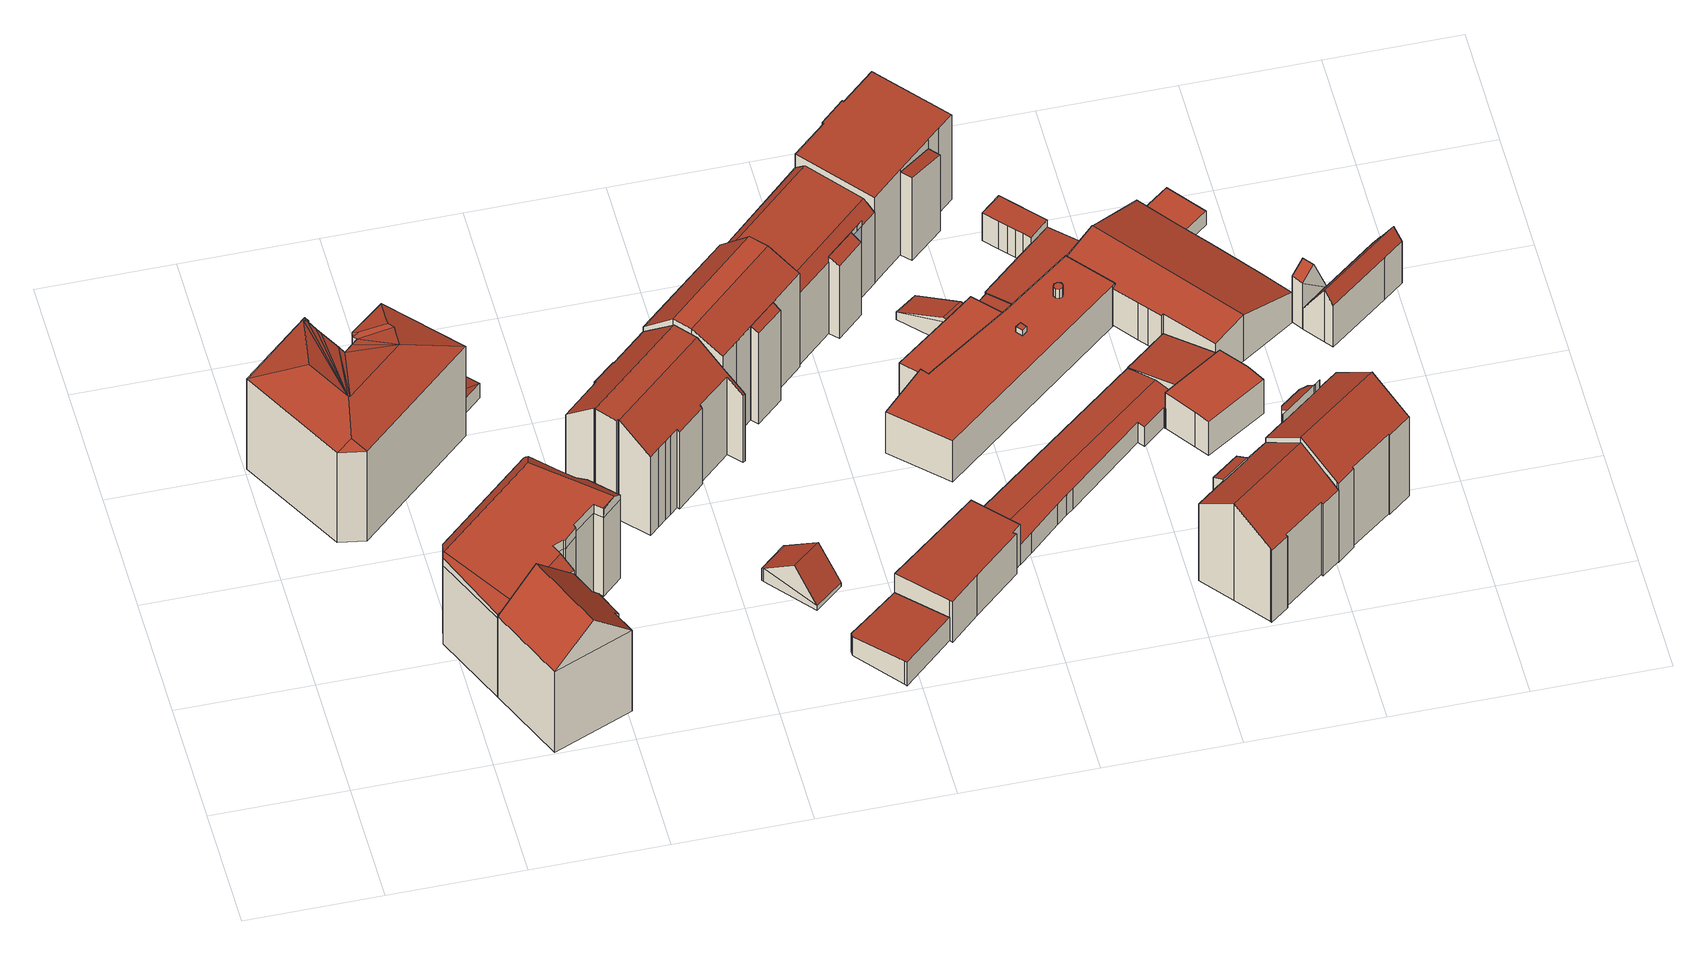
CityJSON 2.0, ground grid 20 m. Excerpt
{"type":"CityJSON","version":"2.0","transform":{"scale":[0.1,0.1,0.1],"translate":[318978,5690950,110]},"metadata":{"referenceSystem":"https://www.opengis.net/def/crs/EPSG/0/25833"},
"CityObjects":{
"building1":{"type":"Building","attributes":{"Dachtyp_tdc":"tdcFreeFormRoof","Gemeindeschluessel":14713000,"Dachneigung":18.75,"QualitaetDacherkennung":13,"Geometrietyp2DReferenz":"3000","function":"31001_9998","roofType":"5000","measuredHeight":20.31},"geometry":[{"type":"MultiSurface","lod":"2","boundaries":[[[0,1,2,3]],[[1,4,5,2]],[[4,6,7,5]],[[6,8,9,7]],[[8,10,11,9]],[[10,12,13,11]],[[12,14,15,13]],[[14,16,17,15]],[[16,18,19,17]],[[18,20,21,19]],[[20,22,23,21]],[[22,24,25,23]],[[24,26,27,25]],[[26,28,29,27]],[[28,30,31,29]],[[30,0,3,31]],[[32,33,34,30,28]],[[35,36,32,28,26]],[[35,26,24]],[[37,38,36,35,24,22]],[[39,40,37,22,20]],[[41,39,20,18]],[[41,18,16]],[[40,39,41,16,14]],[[14,37,40]],[[12,37,14]],[[10,37,12]],[[37,10,38]],[[8,38,10]],[[8,36,38]],[[6,36,8]],[[4,36,6]],[[1,36,4]],[[33,36,1]],[[36,33,32]],[[34,33,1,0]],[[34,0,30]],[[3,2,5,7,9,11,13,15,17,19,21,23,25,27,29,31]]],"semantics":{"surfaces":[{"type":"WallSurface"},{"type":"RoofSurface"},{"type":"GroundSurface"}],"values":[0,0,0,0,0,0,0,0,0,0,0,0,0,0,0,0,1,1,1,1,1,1,1,1,1,1,1,1,1,1,1,1,1,1,1,1,1,2]}}]},
"building2":{"type":"Building","attributes":{"Dachtyp_tdc":"tdcFreeFormRoof","Gemeindeschluessel":14713000,"Dachneigung":44.17,"QualitaetDacherkennung":65,"Geometrietyp2DReferenz":"3000","function":"31001_9998","roofType":"5000","measuredHeight":22.39},"geometry":[{"type":"MultiSurface","lod":"2","boundaries":[[[42,43,44,45]],[[43,46,47,44]],[[46,48,49,47]],[[48,50,51,49]],[[50,52,53,51]],[[52,54,55,53]],[[54,56,57,55]],[[56,42,45,57]],[[43,42,56,54,52,58,59,46]],[[48,59,58,50]],[[48,46,59]],[[52,50,58]],[[45,44,47,49,51,53,55,57]]],"semantics":{"surfaces":[{"type":"WallSurface"},{"type":"RoofSurface"},{"type":"GroundSurface"}],"values":[0,0,0,0,0,0,0,0,1,1,0,0,2]}}]},
"building3":{"type":"Building","attributes":{"Dachtyp_tdc":"tdcFreeFormRoof","Gemeindeschluessel":14713000,"Dachneigung":0.321,"QualitaetDacherkennung":69,"Geometrietyp2DReferenz":"3000","function":"31001_9998","roofType":"5000","measuredHeight":17.56},"geometry":[{"type":"MultiSurface","lod":"2","boundaries":[[[60,61,62,63]],[[61,64,65,62]],[[64,66,67,65]],[[66,68,69,67]],[[68,70,71,69]],[[70,72,73,71]],[[72,74,75,73]],[[74,76,77,75]],[[76,78,79,77]],[[78,80,81,79]],[[80,82,83,81]],[[82,84,85,83]],[[84,86,87,85]],[[86,88,89,87]],[[88,90,91,89]],[[90,92,53,91]],[[92,93,94,53]],[[93,95,96,94]],[[95,97,51,96]],[[97,98,99,51]],[[98,100,101,99]],[[100,60,63,101]],[[102,103,60,100,104,105,106]],[[107,108,109,110,102,106,111]],[[112,111,113]],[[114,115,116]],[[104,117,118,119,105]],[[120,121,122,123,124,125,113,111,106,105,119,116,115,126]],[[88,126,115,90]],[[86,120,126,88]],[[76,125,124,78]],[[74,113,125,76]],[[78,124,123,80]],[[80,123,122,82]],[[82,122,121,84]],[[84,121,120,86]],[[95,119,118,97]],[[93,116,119,95]],[[97,118,117,98]],[[98,117,104,100]],[[92,114,116,93]],[[90,115,114,92]],[[72,112,113,74]],[[70,107,111,112,72]],[[68,108,107,70]],[[66,109,108,68]],[[60,103,61]],[[61,103,102,110,64]],[[64,110,109,66]],[[63,62,65,67,69,71,73,75,77,79,81,83,85,87,89,91,53,94,96,51,99,101]]],"semantics":{"surfaces":[{"type":"WallSurface"},{"type":"RoofSurface"},{"type":"GroundSurface"}],"values":[0,0,0,0,0,0,0,0,0,0,0,0,0,0,0,0,0,0,0,0,0,0,1,1,1,1,1,1,0,0,0,0,0,0,0,0,0,0,0,0,0,0,0,0,0,0,0,0,0,2]}}]},
"building4":{"type":"Building","attributes":{"Dachtyp_tdc":"tdcHipRoof","Gemeindeschluessel":14713000,"Dachneigung":15.45,"QualitaetDacherkennung":74,"Geometrietyp2DReferenz":"3000","function":"31001_9998","roofType":"3200","measuredHeight":3.75},"geometry":[{"type":"MultiSurface","lod":"2","boundaries":[[[127,128,129,130]],[[128,131,132,129]],[[131,133,134,132]],[[133,127,130,134]],[[131,128,135]],[[127,133,136]],[[128,127,136,135]],[[133,131,135,136]],[[130,129,132,134]]],"semantics":{"surfaces":[{"type":"WallSurface"},{"type":"RoofSurface"},{"type":"GroundSurface"}],"values":[0,0,0,0,1,1,1,1,2]}}]},
"building5":{"type":"Building","attributes":{"Dachtyp_tdc":"tdcCutGableRoof","Gemeindeschluessel":14713000,"Dachneigung":39.99,"QualitaetDacherkennung":53,"Geometrietyp2DReferenz":"3000","function":"31001_9998","roofType":"9999","measuredHeight":20.23},"geometry":[{"type":"MultiSurface","lod":"2","boundaries":[[[137,138,139,140]],[[138,141,142,139]],[[141,143,144,142]],[[143,145,146,144]],[[145,147,148,146]],[[147,149,150,148]],[[149,151,152,150]],[[151,153,154,152]],[[153,155,156,154]],[[155,157,158,156]],[[157,159,160,158]],[[159,161,162,160]],[[161,163,164,162]],[[163,165,166,164]],[[165,167,168,166]],[[167,169,170,168]],[[169,171,172,170]],[[171,173,174,172]],[[173,175,176,174]],[[175,177,178,176]],[[177,179,180,178]],[[179,181,182,180]],[[181,183,184,182]],[[183,185,186,184]],[[185,187,188,186]],[[187,189,190,188]],[[189,137,140,190]],[[185,183,181,179,177,175,173,171,169,167,165,163,161,159]],[[157,155,153,151,149,147,145,143,141,138,137]],[[159,157,137,189,187,185]],[[140,139,142,144,146,148,150,152,154,156,158,160,162,164,166,168,170,172,174,176,178,180,182,184,186,188,190]]],"semantics":{"surfaces":[{"type":"WallSurface"},{"type":"RoofSurface"},{"type":"GroundSurface"}],"values":[0,0,0,0,0,0,0,0,0,0,0,0,0,0,0,0,0,0,0,0,0,0,0,0,0,0,0,1,1,1,2]}}]},
"building6":{"type":"Building","attributes":{"Dachtyp_tdc":"tdcFreeFormRoof","Gemeindeschluessel":14713000,"Dachneigung":56.54,"QualitaetDacherkennung":5,"Geometrietyp2DReferenz":"3000","function":"31001_9998","roofType":"5000","measuredHeight":6.49},"geometry":[{"type":"MultiSurface","lod":"2","boundaries":[[[191,192,193,194]],[[192,195,196,193]],[[195,197,198,196]],[[197,199,200,198]],[[199,191,194,200]],[[201,202,192,191,199]],[[197,195,202,201]],[[195,192,202]],[[199,197,201]],[[194,193,196,198,200]]],"semantics":{"surfaces":[{"type":"WallSurface"},{"type":"RoofSurface"},{"type":"GroundSurface"}],"values":[0,0,0,0,0,1,1,0,0,2]}}]},
"building7":{"type":"Building","attributes":{"Dachtyp_tdc":"tdcPolyFlatRoof","Gemeindeschluessel":14713000,"Dachneigung":5.81,"QualitaetDacherkennung":43,"Geometrietyp2DReferenz":"3000","function":"31001_9998","roofType":"2100","measuredHeight":4.67},"geometry":[{"type":"MultiSurface","lod":"2","boundaries":[[[203,204,205,206]],[[204,207,208,205]],[[207,209,210,208]],[[209,211,212,210]],[[211,213,214,212]],[[213,215,216,214]],[[215,203,206,216]],[[215,213,211,209,207,204,203]],[[206,205,208,210,212,214,216]]],"semantics":{"surfaces":[{"type":"WallSurface"},{"type":"RoofSurface"},{"type":"GroundSurface"}],"values":[0,0,0,0,0,0,0,1,2]}}]},
"building8":{"type":"Building","attributes":{"Gemeindeschluessel":14713000,"Geometrietyp2DReferenz":"3000","function":"31001_9998","roofType":"9999"},"children":["building8-1","building8-2"]},
"building8-1":{"type":"BuildingPart","attributes":{"Dachtyp_tdc":"tdcPolyFlatRoof","Dachneigung":24.55,"QualitaetDacherkennung":32,"Geometrietyp2DReferenz":"3000","roofType":"2100","measuredHeight":18.67},"parents":["building8"],"geometry":[{"type":"MultiSurface","lod":"2","boundaries":[[[217,218,219,220]],[[218,221,222,219]],[[221,223,224,222]],[[223,221,218,217]],[[220,219,222,224]],[[217,220,224,223]]],"semantics":{"surfaces":[{"type":"WallSurface"},{"type":"RoofSurface"},{"type":"GroundSurface"},{"type":"ClosureSurface"}],"values":[0,0,0,1,2,3]}}]},
"building8-2":{"type":"BuildingPart","attributes":{"Dachtyp_tdc":"tdcCutGableRoof","Dachneigung":42.99,"QualitaetDacherkennung":64,"Geometrietyp2DReferenz":"3000","roofType":"9999","measuredHeight":21.04},"parents":["building8"],"geometry":[{"type":"MultiSurface","lod":"2","boundaries":[[[225,226,227,223,217,228,229,230]],[[231,225,230,232]],[[233,234,235,236,237,238,220,224,239,240,241,242]],[[243,244,234,233]],[[244,232,235,234]],[[232,230,236,235]],[[230,229,237,236]],[[229,228,238,237]],[[228,217,220,238]],[[223,227,239,224]],[[227,226,240,239]],[[226,225,241,240]],[[225,231,242,241]],[[231,243,233,242]],[[232,244,243,231]],[[223,224,220,217]]],"semantics":{"surfaces":[{"type":"RoofSurface"},{"type":"GroundSurface"},{"type":"WallSurface"},{"type":"ClosureSurface"}],"values":[0,0,1,2,2,2,2,2,2,2,2,2,2,2,0,3]}}]},
"building9":{"type":"Building","attributes":{"Dachtyp_tdc":"tdcPolyFlatRoof","Gemeindeschluessel":14713000,"Dachneigung":4.23,"QualitaetDacherkennung":75,"Geometrietyp2DReferenz":"3000","function":"31001_9998","roofType":"2100","measuredHeight":8.09},"geometry":[{"type":"MultiSurface","lod":"2","boundaries":[[[245,246,247,248]],[[246,249,250,247]],[[249,251,214,250]],[[251,252,212,214]],[[252,253,254,212]],[[253,255,256,254]],[[255,257,258,256]],[[257,259,260,258]],[[259,245,248,260]],[[259,257,255,253,252,251,249,246,245]],[[248,247,250,214,212,254,256,258,260]]],"semantics":{"surfaces":[{"type":"WallSurface"},{"type":"RoofSurface"},{"type":"GroundSurface"}],"values":[0,0,0,0,0,0,0,0,0,1,2]}}]},
"building10":{"type":"Building","attributes":{"Gemeindeschluessel":14713000,"Geometrietyp2DReferenz":"3000","function":"31001_9998","roofType":"9999"},"children":["building10-1","building10-2"]},
"building10-1":{"type":"BuildingPart","attributes":{"Dachtyp_tdc":"tdcCutGableRoof","Dachneigung":3.05,"QualitaetDacherkennung":70,"Geometrietyp2DReferenz":"3000","roofType":"9999","measuredHeight":16.42},"parents":["building10"],"geometry":[{"type":"MultiSurface","lod":"2","boundaries":[[[261,262,263,264]],[[265,266,267,268]],[[266,269,237,267]],[[269,270,271,237]],[[270,272,273,271]],[[272,274,234,273]],[[274,275,276,234]],[[275,277,278,276]],[[277,279,280,278]],[[279,261,264,280]],[[270,269,266,265,262,261,279]],[[277,275,274,272]],[[279,277,272,270]],[[264,263,268,267,237,271,273,234,276,278,280]],[[268,263,262,265]]],"semantics":{"surfaces":[{"type":"WallSurface"},{"type":"RoofSurface"},{"type":"GroundSurface"},{"type":"ClosureSurface"}],"values":[0,0,0,0,0,0,0,0,0,0,1,1,1,2,3]}}]},
"building10-2":{"type":"BuildingPart","attributes":{"Dachtyp_tdc":"tdcPolyFlatRoof","Dachneigung":22.6,"QualitaetDacherkennung":43,"Geometrietyp2DReferenz":"3000","roofType":"2100","measuredHeight":15.25},"parents":["building10"],"geometry":[{"type":"MultiSurface","lod":"2","boundaries":[[[281,282,283,263]],[[282,284,285,283]],[[284,286,287,285]],[[286,288,289,287]],[[288,290,267,289]],[[290,291,265,268,267]],[[281,263,262]],[[291,290,288,286,284,282,281]],[[283,285,287,289,267,268,263]],[[262,265,291,281]],[[262,263,268,265]]],"semantics":{"surfaces":[{"type":"WallSurface"},{"type":"RoofSurface"},{"type":"GroundSurface"},{"type":"ClosureSurface"}],"values":[0,0,0,0,0,0,0,1,2,0,3]}}]},
"building11":{"type":"Building","attributes":{"Dachtyp_tdc":"tdcGableRoof","Gemeindeschluessel":14713000,"Dachneigung":24.12,"QualitaetDacherkennung":25,"Geometrietyp2DReferenz":"3000","function":"31001_9998","roofType":"3100","measuredHeight":4.89},"geometry":[{"type":"MultiSurface","lod":"2","boundaries":[[[292,293,294,295]],[[293,296,297,294]],[[296,298,299,297]],[[298,292,295,299]],[[296,293,300]],[[292,298,301]],[[293,292,301,300]],[[298,296,300,301]],[[295,294,297,299]]],"semantics":{"surfaces":[{"type":"WallSurface"},{"type":"RoofSurface"},{"type":"GroundSurface"}],"values":[0,0,0,0,0,0,1,1,2]}}]},
"building12":{"type":"Building","attributes":{"Gemeindeschluessel":14713000,"QualitaetDacherkennung":100,"Geometrietyp2DReferenz":"3000","function":"31001_9998","roofType":"9999"},"children":["building12-1","building12-2","building12-3","building12-4"]},
"building12-1":{"type":"BuildingPart","attributes":{"Dachtyp_tdc":"tdcPolyFlatRoof","Dachneigung":0,"QualitaetDacherkennung":100,"Geometrietyp2DReferenz":"3000","roofType":"1000","measuredHeight":1.85},"parents":["building12"],"geometry":[{"type":"MultiSurface","lod":"2","boundaries":[[[302,303,304,305]],[[303,306,307,304]],[[306,308,309,307]],[[308,310,311,309]],[[310,312,313,311]],[[312,314,315,313]],[[314,316,317,315]],[[316,302,305,317]],[[316,314,312,310,308,306,303,302]],[[309,311,313,315,317,305,304,307]]],"semantics":{"surfaces":[{"type":"WallSurface"},{"type":"RoofSurface"},{"type":"ClosureSurface"}],"values":[0,0,0,0,0,0,0,0,1,2]}}]},
"building12-2":{"type":"BuildingPart","attributes":{"Dachtyp_tdc":"tdcPolyFlatRoof","Dachneigung":0,"QualitaetDacherkennung":100,"Geometrietyp2DReferenz":"3000","roofType":"1000","measuredHeight":6.83},"parents":["building12"],"geometry":[{"type":"MultiSurface","lod":"2","boundaries":[[[318,319,320,321]],[[319,322,323,320]],[[322,324,294,323]],[[324,325,295,294]],[[325,326,327,295]],[[326,325,324,322,319,318,328,329]],[[330,331,321,320,323,294,295,327]],[[331,330,329,328]],[[321,331,328,318]],[[330,327,326,329]]],"semantics":{"surfaces":[{"type":"WallSurface"},{"type":"RoofSurface"},{"type":"GroundSurface"},{"type":"ClosureSurface"}],"values":[0,0,0,0,0,1,2,3,3,3]}}]},
"building12-3":{"type":"BuildingPart","attributes":{"Dachtyp_tdc":"tdcPolyFlatRoof","Dachneigung":0,"QualitaetDacherkennung":100,"Geometrietyp2DReferenz":"3000","roofType":"1000","measuredHeight":8.15},"parents":["building12"],"geometry":[{"type":"MultiSurface","lod":"2","boundaries":[[[332,333,334,335,327,326]],[[333,336,337,334]],[[336,338,339,337]],[[338,340,341,339]],[[340,342,343,341]],[[342,344,345,343]],[[344,346,318,321,347,345]],[[348,349,335,334,337,339,341,343,345,347]],[[349,348,331,330]],[[329,328,350,351]],[[329,330,331,328]],[[335,349,330,327]],[[326,329,351,332]],[[330,329,326,327]],[[348,347,321,331]],[[328,318,346,350]],[[328,331,321,318]],[[342,340,338,336,333,332,351,350,346,344],[305,304,307,309,311,313,315,317],[352,353,354,355]],[[305,317,315,313,311,309,307,304]],[[352,355,354,353]]],"semantics":{"surfaces":[{"type":"WallSurface"},{"type":"GroundSurface"},{"type":"ClosureSurface"},{"type":"RoofSurface"}],"values":[0,0,0,0,0,0,0,1,0,0,2,0,0,2,0,0,2,3,2,2]}}]},
"building12-4":{"type":"BuildingPart","attributes":{"Dachtyp_tdc":"tdcPolyFlatRoof","Dachneigung":0,"QualitaetDacherkennung":100,"Geometrietyp2DReferenz":"3000","roofType":"1000","measuredHeight":1.1},"parents":["building12"],"geometry":[{"type":"MultiSurface","lod":"2","boundaries":[[[356,357,352,355]],[[357,358,353,352]],[[358,359,354,353]],[[359,356,355,354]],[[359,358,357,356]],[[355,352,353,354]]],"semantics":{"surfaces":[{"type":"WallSurface"},{"type":"RoofSurface"},{"type":"ClosureSurface"}],"values":[0,0,0,0,1,2]}}]},
"building13":{"type":"Building","attributes":{"Dachtyp_tdc":"tdcFreeFormRoof","Gemeindeschluessel":14713000,"Dachneigung":10.02,"QualitaetDacherkennung":35,"Geometrietyp2DReferenz":"3000","function":"31001_9998","roofType":"5000","measuredHeight":4.63},"geometry":[{"type":"MultiSurface","lod":"2","boundaries":[[[360,361,362,363]],[[361,364,365,362]],[[364,366,367,365]],[[366,368,369,367]],[[368,370,371,369]],[[370,372,373,371]],[[372,374,375,373]],[[374,376,377,375]],[[376,378,379,377]],[[378,380,381,379]],[[380,382,383,381]],[[382,360,363,383]],[[382,384,385,360]],[[368,366,364,386,385,384,380,378,376,374,372,370]],[[385,386,361,360]],[[364,361,386]],[[382,380,384]],[[363,362,365,367,369,371,373,375,377,379,381,383]]],"semantics":{"surfaces":[{"type":"WallSurface"},{"type":"RoofSurface"},{"type":"GroundSurface"}],"values":[0,0,0,0,0,0,0,0,0,0,0,0,1,1,1,0,0,2]}}]},
"building14":{"type":"Building","attributes":{"Gemeindeschluessel":14713000,"Geometrietyp2DReferenz":"3000","function":"31001_9998","roofType":"9999"},"children":["building14-1","building14-2"]},
"building14-1":{"type":"BuildingPart","attributes":{"Dachtyp_tdc":"tdcPolyFlatRoof","Dachneigung":2.73,"QualitaetDacherkennung":62,"Geometrietyp2DReferenz":"3000","roofType":"2100","measuredHeight":17.64},"parents":["building14"],"geometry":[{"type":"MultiSurface","lod":"2","boundaries":[[[387,388,389,390]],[[388,391,392,389]],[[391,393,394,395,392]],[[396,397,398]],[[396,399,400,397]],[[399,401,402,400]],[[401,403,404,402]],[[403,405,406,404]],[[405,407,408,406]],[[407,409,410,408]],[[409,411,412,410]],[[411,387,390,412]],[[411,409,407,405,403,401,399,396,393,391,388,387]],[[390,389,392,395,397,400,402,404,406,408,410,412]],[[398,394,393,396]],[[398,397,395,394]]],"semantics":{"surfaces":[{"type":"WallSurface"},{"type":"RoofSurface"},{"type":"GroundSurface"},{"type":"ClosureSurface"}],"values":[0,0,0,0,0,0,0,0,0,0,0,0,1,2,0,3]}}]},
"building14-2":{"type":"BuildingPart","attributes":{"Dachtyp_tdc":"tdcPolyFlatRoof","Dachneigung":11.11,"QualitaetDacherkennung":24,"Geometrietyp2DReferenz":"3000","roofType":"2100","measuredHeight":16.63},"parents":["building14"],"geometry":[{"type":"MultiSurface","lod":"2","boundaries":[[[394,413,414,395]],[[413,415,416,414]],[[415,398,397,416]],[[415,413,394,398]],[[397,395,414,416]],[[394,395,397,398]]],"semantics":{"surfaces":[{"type":"WallSurface"},{"type":"RoofSurface"},{"type":"GroundSurface"},{"type":"ClosureSurface"}],"values":[0,0,0,1,2,3]}}]},
"building15":{"type":"Building","attributes":{"Dachtyp_tdc":"tdcPolyFlatRoof","Gemeindeschluessel":14713000,"Dachneigung":4.74,"QualitaetDacherkennung":67,"Geometrietyp2DReferenz":"3000","function":"31001_9998","roofType":"2100","measuredHeight":4.67},"geometry":[{"type":"MultiSurface","lod":"2","boundaries":[[[417,418,419,420]],[[418,421,327,419]],[[421,422,295,327]],[[422,417,420,295]],[[422,421,418,417]],[[420,419,327,295]]],"semantics":{"surfaces":[{"type":"WallSurface"},{"type":"RoofSurface"},{"type":"GroundSurface"}],"values":[0,0,0,0,1,2]}}]},
"building16":{"type":"Building","attributes":{"Gemeindeschluessel":14713000,"Geometrietyp2DReferenz":"3000","function":"31001_9998","roofType":"9999"},"children":["building16-1","building16-2"]},
"building16-1":{"type":"BuildingPart","attributes":{"Dachtyp_tdc":"tdcPolyFlatRoof","Dachneigung":26.11,"QualitaetDacherkennung":61,"Geometrietyp2DReferenz":"3000","roofType":"2100","measuredHeight":15.64},"parents":["building16"],"geometry":[{"type":"MultiSurface","lod":"2","boundaries":[[[423,424,425,426,427]],[[428,429,430,431,432]],[[429,433,434,430]],[[433,423,427,434]],[[433,429,428,435,424,423]],[[427,426,436,431,430,434]],[[437,425,424,435]],[[437,436,426,425]],[[428,432,437,435]],[[432,431,436,437]]],"semantics":{"surfaces":[{"type":"WallSurface"},{"type":"RoofSurface"},{"type":"GroundSurface"},{"type":"ClosureSurface"}],"values":[0,0,0,0,1,2,0,3,0,3]}}]},
"building16-2":{"type":"BuildingPart","attributes":{"Dachtyp_tdc":"tdcGableRoof","Dachneigung":37.97,"QualitaetDacherkennung":52,"Geometrietyp2DReferenz":"3000","roofType":"3100","measuredHeight":19.43},"parents":["building16"],"geometry":[{"type":"MultiSurface","lod":"2","boundaries":[[[425,438,439,426]],[[438,440,441,439]],[[440,442,443,441]],[[442,444,445,443]],[[444,446,447,445]],[[446,448,449,447]],[[448,450,451,449]],[[450,452,453,451]],[[452,454,455,453]],[[454,456,457,455]],[[456,458,459,457]],[[458,460,461,459]],[[460,462,430,461]],[[462,432,431,430]],[[458,456,454,452,450,448,446,444,442,440]],[[440,438,425,437,432,462,460,458]],[[431,436,426,439,441,443,445,447,449,451,453,455,457,459,461,430]],[[436,431,432,437]],[[425,426,436,437]]],"semantics":{"surfaces":[{"type":"WallSurface"},{"type":"RoofSurface"},{"type":"GroundSurface"},{"type":"ClosureSurface"}],"values":[0,0,0,0,0,0,0,0,0,0,0,0,0,0,1,1,2,3,3]}}]},
"building17":{"type":"Building","attributes":{"Gemeindeschluessel":14713000,"Geometrietyp2DReferenz":"3000","function":"31001_9998","roofType":"9999"},"children":["building17-1","building17-2"]},
"building17-1":{"type":"BuildingPart","attributes":{"Dachtyp_tdc":"tdcPolyFlatRoof","Dachneigung":5.79,"QualitaetDacherkennung":65,"Geometrietyp2DReferenz":"3000","roofType":"2100","measuredHeight":5.8},"parents":["building17"],"geometry":[{"type":"MultiSurface","lod":"2","boundaries":[[[463,464,465,466,467]],[[468,469,470,471,472]],[[469,473,474,470]],[[473,475,476,474]],[[475,477,478,476]],[[477,479,480,478]],[[479,463,467,480]],[[479,477,475,473,469,468,464,463]],[[467,466,471,470,474,476,478,480]],[[468,472,465,464]],[[472,471,466,465]]],"semantics":{"surfaces":[{"type":"WallSurface"},{"type":"RoofSurface"},{"type":"GroundSurface"},{"type":"ClosureSurface"}],"values":[0,0,0,0,0,0,0,1,2,0,3]}}]},
"building17-2":{"type":"BuildingPart","attributes":{"Dachtyp_tdc":"tdcPolyFlatRoof","Dachneigung":4.85,"QualitaetDacherkennung":70,"Geometrietyp2DReferenz":"3000","roofType":"2100","measuredHeight":5},"parents":["building17"],"geometry":[{"type":"MultiSurface","lod":"2","boundaries":[[[465,481,482,466]],[[481,483,484,482]],[[483,485,486,484]],[[485,487,488,486]],[[487,489,490,488]],[[489,491,492,490]],[[491,493,494,492]],[[493,472,471,494]],[[493,491,489,487,485,483,481,465,472]],[[466,482,484,486,488,490,492,494,471]],[[466,471,472,465]]],"semantics":{"surfaces":[{"type":"WallSurface"},{"type":"RoofSurface"},{"type":"GroundSurface"},{"type":"ClosureSurface"}],"values":[0,0,0,0,0,0,0,0,1,2,3]}}]},
"building18":{"type":"Building","attributes":{"Dachtyp_tdc":"tdcPolyFlatRoof","Gemeindeschluessel":14713000,"Dachneigung":13.49,"QualitaetDacherkennung":73,"Geometrietyp2DReferenz":"3000","function":"31001_9998","roofType":"2100","measuredHeight":6.26},"geometry":[{"type":"MultiSurface","lod":"2","boundaries":[[[495,496,365,497]],[[496,498,362,365]],[[498,499,500,362]],[[499,501,502,500]],[[501,503,504,502]],[[503,505,506,504]],[[505,495,497,506]],[[505,503,501,499,498,496,495]],[[497,365,362,500,502,504,506]]],"semantics":{"surfaces":[{"type":"WallSurface"},{"type":"RoofSurface"},{"type":"GroundSurface"}],"values":[0,0,0,0,0,0,0,1,2]}}]},
"building19":{"type":"Building","attributes":{"Gemeindeschluessel":14713000,"Dachtyp_tdc":"tdcPolyFlatRoof","Dachneigung":2.61,"QualitaetDacherkennung":76,"Geometrietyp2DReferenz":"3000","function":"31001_9998","roofType":"2100","measuredHeight":7.16},"geometry":[{"type":"MultiSurface","lod":"2","boundaries":[[[507,508,509,510]],[[508,511,512,509]],[[511,513,514,512]],[[513,515,516,514]],[[515,517,518,516]],[[517,519,520,518]],[[519,507,510,520]],[[519,517,515,513,511,508,507]],[[510,509,512,514,516,518,520]]],"semantics":{"surfaces":[{"type":"WallSurface"},{"type":"RoofSurface"},{"type":"GroundSurface"}],"values":[0,0,0,0,0,0,0,1,2]}}]},
"building20":{"type":"Building","attributes":{"Gemeindeschluessel":14713000,"Geometrietyp2DReferenz":"3000","function":"31001_9998","roofType":"9999"},"children":["building20-1","building20-2"]},
"building20-1":{"type":"BuildingPart","attributes":{"Dachtyp_tdc":"tdcPolyFlatRoof","Dachneigung":37.19,"QualitaetDacherkennung":36,"Geometrietyp2DReferenz":"3000","roofType":"2100","measuredHeight":17.91},"parents":["building20"],"geometry":[{"type":"MultiSurface","lod":"2","boundaries":[[[521,522,523,524,525]],[[522,526,527,523]],[[526,528,529,527]],[[528,530,531,529]],[[530,532,533,531]],[[532,534,535,533]],[[534,536,537,538,535]],[[539,540,536,534,532,530,528,526,522,521]],[[524,523,527,529,531,533,535,538,541,542]],[[543,537,536,540]],[[543,541,538,537]],[[544,543,540,539]],[[544,542,541,543]],[[521,525,544,539]],[[525,524,542,544]]],"semantics":{"surfaces":[{"type":"WallSurface"},{"type":"RoofSurface"},{"type":"GroundSurface"},{"type":"ClosureSurface"}],"values":[0,0,0,0,0,0,0,1,2,0,3,0,3,0,3]}}]},
"building20-2":{"type":"BuildingPart","attributes":{"Dachtyp_tdc":"tdcGableRoof","Dachneigung":36.64,"QualitaetDacherkennung":54,"Geometrietyp2DReferenz":"3000","roofType":"3100","measuredHeight":20.62},"parents":["building20"],"geometry":[{"type":"MultiSurface","lod":"2","boundaries":[[[537,545,546,538]],[[545,547,548,546]],[[547,549,550,548]],[[549,551,552,550]],[[551,553,554,552]],[[553,555,556,554]],[[555,557,558,556]],[[557,559,560,558]],[[559,561,562,560]],[[561,563,564,562]],[[563,565,566,564]],[[565,567,568,566]],[[567,569,570,568]],[[569,525,524,570]],[[567,565,563,561,559,557,555,553,551,549]],[[549,547,545,537,543,544,525,569,567]],[[542,541,538,546,548,550,552,554,556,558,560,562,564,566,568,570,524]],[[543,541,542,544]],[[537,538,541,543]],[[542,524,525,544]]],"semantics":{"surfaces":[{"type":"WallSurface"},{"type":"RoofSurface"},{"type":"GroundSurface"},{"type":"ClosureSurface"}],"values":[0,0,0,0,0,0,0,0,0,0,0,0,0,0,1,1,2,3,3,3]}}]},
"building21":{"type":"Building","attributes":{"Dachtyp_tdc":"tdcGableRoof","Gemeindeschluessel":14713000,"Dachneigung":17.94,"QualitaetDacherkennung":47,"Geometrietyp2DReferenz":"3000","function":"31001_9998","roofType":"3100","measuredHeight":9.24},"geometry":[{"type":"MultiSurface","lod":"2","boundaries":[[[571,572,573,574]],[[572,575,576,573]],[[575,577,578,576]],[[577,579,580,578]],[[579,581,582,580]],[[581,583,584,582]],[[583,585,586,584]],[[585,587,588,586]],[[587,589,590,588]],[[589,591,592,590]],[[591,593,594,592]],[[593,595,596,594]],[[595,597,598,596]],[[597,599,600,598]],[[599,601,602,600]],[[601,571,574,602]],[[597,595,593,591,589,587,585,583,581,579]],[[579,577,575,572,571,601,599,597]],[[574,573,576,578,580,582,584,586,588,590,592,594,596,598,600,602]]],"semantics":{"surfaces":[{"type":"WallSurface"},{"type":"RoofSurface"},{"type":"GroundSurface"}],"values":[0,0,0,0,0,0,0,0,0,0,0,0,0,0,0,0,1,1,2]}}]},
"building22":{"type":"Building","attributes":{"Dachtyp_tdc":"tdcPolyFlatRoof","Gemeindeschluessel":14713000,"Dachneigung":0,"QualitaetDacherkennung":75,"Geometrietyp2DReferenz":"3000","function":"31001_9998","roofType":"1000","measuredHeight":2.88},"geometry":[{"type":"MultiSurface","lod":"2","boundaries":[[[603,604,605,606]],[[604,607,608,605]],[[607,609,610,608]],[[609,603,606,610]],[[609,607,604,603]],[[606,605,608,610]]],"semantics":{"surfaces":[{"type":"WallSurface"},{"type":"RoofSurface"},{"type":"GroundSurface"}],"values":[0,0,0,0,1,2]}}]},
"building23":{"type":"Building","attributes":{"Gemeindeschluessel":14713000,"Geometrietyp2DReferenz":"3000","function":"31001_9998","roofType":"9999"},"children":["building23-1","building23-2"]},
"building23-1":{"type":"BuildingPart","attributes":{"Dachtyp_tdc":"tdcGableRoof","Dachneigung":57.9,"QualitaetDacherkennung":4,"Geometrietyp2DReferenz":"3000","roofType":"3100","measuredHeight":10.28},"parents":["building23"],"geometry":[{"type":"MultiSurface","lod":"2","boundaries":[[[611,612,613,614]],[[612,615,616,613]],[[615,617,618,616]],[[617,619,620,618]],[[619,621,622,620]],[[621,623,624,622]],[[623,625,626,624]],[[625,627,628,626]],[[629,611,614,630,631]],[[625,623,621,619,617]],[[617,615,612,611,629,632,627,625]],[[614,613,616,618,620,622,624,626,628,630]],[[631,632,629]],[[630,628,627,632,631]]],"semantics":{"surfaces":[{"type":"WallSurface"},{"type":"RoofSurface"},{"type":"GroundSurface"},{"type":"ClosureSurface"}],"values":[0,0,0,0,0,0,0,0,0,1,1,2,0,3]}}]},
"building23-2":{"type":"BuildingPart","attributes":{"Dachtyp_tdc":"tdcGableRoof","Dachneigung":67.71,"QualitaetDacherkennung":3,"Geometrietyp2DReferenz":"3000","roofType":"3100","measuredHeight":10.88},"parents":["building23"],"geometry":[{"type":"MultiSurface","lod":"2","boundaries":[[[633,631,630,634]],[[635,636,637,628,627]],[[636,633,634,637]],[[635,632,631,638]],[[633,636,639]],[[631,633,639,638]],[[636,635,638,639]],[[634,630,628,637]],[[627,632,635]],[[628,630,631,632,627]]],"semantics":{"surfaces":[{"type":"WallSurface"},{"type":"RoofSurface"},{"type":"GroundSurface"},{"type":"ClosureSurface"}],"values":[0,0,0,0,0,1,1,2,0,3]}}]}
},
"vertices":[
[110,693,189],[108,692,189],[108,692,9],[110,693,9],[116,676,189],[116,676,9],[121,667,189],[121,667,9],[138,636,189],[138,636,9],[144,625,189],[144,625,9],[157,637,189],[157,637,9],[166,645,189],[166,645,9],[161,650,189],[161,650,9],[162,658,189],[162,658,9],[213,701,189],[213,701,9],[306,597,189],[306,597,9],[130,440,189],[130,440,9],[90,447,189],[90,447,9],[3,608,189],[3,608,9],[106,700,189],[106,700,9],[86,594,212],[103,693,191],[105,694,191],[113,460,198],[124,524,212],[215,602,211],[127,523,211],[210,651,202],[217,643,202],[171,653,193],
[398,94,160],[390,90,169],[390,90,9],[398,94,9],[406,51,170],[406,51,9],[286,1,170],[286,1,9],[235,119,170],[235,119,9],[354,171,170],[354,171,9],[370,134,170],[370,134,9],[380,137,160],[380,137,9],[295,145,233],[346,26,233],
[339,399,166],[341,397,166],[341,397,9],[339,399,9],[379,356,166],[379,356,9],[396,337,166],[396,337,9],[412,334,166],[412,334,9],[448,292,166],[448,292,9],[418,265,166],[418,265,9],[418,266,166],[418,266,9],[407,277,166],[407,277,9],[372,246,166],[372,246,9],[373,240,166],[373,240,9],[355,222,166],[355,222,9],[352,223,166],[352,223,9],[335,215,166],[335,215,9],[340,204,166],[340,204,9],[342,198,166],[342,198,9],[354,171,166],[272,135,166],[272,135,9],[258,129,166],[258,129,9],[235,119,166],[186,231,166],[186,231,9],[194,269,166],[194,269,9],[344,394,173],[341,397,169],[188,239,184],[189,239,184],[339,373,184],[448,292,176],[412,334,172],[396,337,177],[379,356,175],[438,284,184],[418,265,184],[418,266,184],[354,171,177],[342,198,184],[272,135,184],[186,231,182],[235,119,174],[258,129,184],[335,215,184],[352,223,184],[355,222,184],[373,240,184],[372,246,184],[407,277,184],[340,204,184],
[281,727,39],[341,660,39],[341,660,10],[281,727,10],[297,620,40],[297,620,10],[237,687,40],[237,687,10],[314,646,48],[277,686,48],
[445,424,210],[444,426,209],[444,426,8],[445,424,8],[446,427,209],[446,427,8],[414,462,167],[414,462,8],[413,463,165],[413,463,8],[468,513,165],[468,513,8],[466,515,163],[466,515,8],[499,544,163],[499,544,8],[500,542,165],[500,542,8],[552,588,165],[552,588,8],[586,550,210],[586,550,8],[611,522,208],[611,522,8],[640,490,172],[640,490,8],[664,464,142],[664,464,8],[661,462,142],[661,462,8],[643,481,164],[643,481,8],[595,438,165],[595,438,8],[597,435,161],[597,435,8],[557,399,161],[557,399,8],[554,402,165],[554,402,8],[543,392,165],[543,392,8],[534,384,165],[534,384,8],[521,373,165],[521,373,8],[507,360,165],[507,360,8],[472,398,208],[472,398,8],[471,400,208],[471,400,8],[469,398,208],[469,398,8],
[634,245,31],[673,278,32],[673,278,8],[634,245,8],[736,208,15],[736,208,8],[694,173,17],[694,173,8],[636,242,34],[636,242,8],[670,202,73],[711,236,73],
[777,12,55],[721,80,46],[721,80,9],[777,12,9],[721,87,45],[721,87,9],[746,107,45],[746,107,9],[796,147,45],[796,147,9],[856,75,55],[856,75,9],[780,7,56],[780,7,9],
[729,571,196],[737,560,190],[737,560,9],[729,571,9],[698,525,190],[698,525,9],[689,535,196],[689,535,9],
[605,529,219],[640,490,196],[664,512,196],[777,614,196],[775,616,197],[742,653,219],[585,552,220],[721,676,220],[552,588,9],[689,711,9],[721,676,9],[742,653,9],[775,616,9],[777,614,9],[664,512,9],[640,490,9],[605,529,9],[585,552,9],[552,588,174],[689,711,174],
[973,173,89],[903,111,90],[903,111,9],[973,173,9],[859,71,90],[859,71,9],[856,75,89],[796,147,83],[925,251,83],[925,251,9],[929,254,83],[929,254,9],[982,189,89],[982,189,9],[969,177,89],[969,177,9],
[912,740,151],[889,719,151],[889,719,9],[912,740,9],[830,666,151],[830,665,151],[830,665,9],[830,666,9],[775,616,152],[764,629,168],[764,629,9],[699,701,174],[699,701,9],[689,711,161],[825,838,160],[825,838,9],[836,826,174],[836,826,9],[900,754,168],[900,754,9],
[889,719,162],[881,712,162],[881,712,9],[870,702,162],[870,702,9],[881,688,154],[881,688,9],[842,652,154],[842,652,9],[830,665,162],[830,666,162],
[1018,624,55],[989,601,55],[989,601,9],[1018,624,9],[925,668,24],[925,668,9],[957,692,24],[957,692,9],[977,613,58],[1007,636,58],
[1137,584,107],[1132,582,107],[1132,582,89],[1137,584,89],[1127,584,107],[1127,584,89],[1125,589,107],[1125,589,89],[1127,594,107],[1127,594,89],[1132,596,107],[1132,596,89],[1137,594,107],[1137,594,89],[1139,589,107],[1139,589,89],
[918,500,78],[919,502,78],[919,502,9],[918,500,9],[895,528,78],[895,528,9],[989,601,78],[1018,624,78],[1058,580,78],[1058,580,9],[927,489,78],[935,495,78],[935,495,9],[927,489,9],
[1058,580,89],[1088,603,89],[1088,603,7],[1058,580,7],[1159,657,89],[1159,657,7],[1212,592,89],[1212,592,7],[1208,588,89],[1208,588,7],[929,361,89],[929,361,7],[853,434,89],[853,434,7],[918,500,89],[918,500,7],[927,489,7],[935,495,7],[927,489,89],[935,495,89],[1067,527,89],[1060,536,89],[1068,542,89],[1074,533,89],
[1074,533,100],[1067,527,100],[1060,536,100],[1068,542,100],
[929,254,46],[1201,474,46],[1201,474,8],[929,254,8],[1257,404,46],[1257,404,8],[1233,388,47],[1233,388,8],[1231,390,47],[1231,390,8],[1198,362,47],[1198,362,8],[1190,371,49],[1190,371,8],[1076,273,49],[1076,273,8],[1065,264,48],[1065,264,8],[1049,250,48],[1049,250,8],[1002,207,48],[1002,207,8],[982,189,47],[982,189,8],[982,190,47],[966,223,54],[1231,437,54],
[1050,865,180],[1027,844,180],[1027,844,10],[1050,865,10],[1008,828,180],[1008,828,10],[1008,827,180],[1008,827,163],[1008,827,10],[958,782,180],[958,782,10],[958,782,176],[912,740,180],[912,740,10],[825,838,187],[825,838,10],[876,884,187],[876,884,10],[874,886,187],[874,886,10],[910,919,187],[910,919,10],[912,917,187],[912,917,10],[962,962,187],[962,962,10],
[1021,812,163],[1021,812,10],[971,768,176],[971,768,10],
[1046,649,51],[1088,603,56],[1088,603,9],[1046,649,9],[1058,580,56],[1018,624,51],
[1282,180,159],[1293,166,168],[1293,166,165],[1293,166,12],[1282,180,12],[1252,133,168],[1252,134,168],[1252,134,12],[1252,133,12],[1252,133,165],[1242,149,159],[1242,149,12],[1293,165,168],[1293,165,12],[1293,165,165],
[1325,190,165],[1325,190,12],[1363,142,206],[1363,142,12],[1401,92,157],[1401,92,12],[1403,90,155],[1403,90,12],[1376,69,155],[1376,69,12],[1374,72,157],[1374,72,12],[1314,25,157],[1314,25,12],[1315,23,155],[1315,23,12],[1288,2,155],[1288,2,12],[1287,4,157],[1287,4,12],[1248,53,206],[1248,53,12],[1210,101,165],[1210,101,12],[1252,134,165],
[1102,807,66],[1155,748,66],[1155,748,52],[1155,748,8],[1102,807,8],[1127,723,63],[1118,734,63],[1118,734,8],[1127,723,8],[1127,723,52],[1110,742,63],[1110,742,8],[1101,752,63],[1101,752,8],[1091,763,63],[1091,763,8],[1073,784,63],[1073,784,8],
[1206,692,58],[1206,692,8],[1159,657,58],[1159,657,8],[1088,603,57],[1088,603,8],[1046,649,52],[1046,649,8],[1045,651,52],[1045,651,8],[1077,679,52],[1077,679,8],[1088,689,52],[1088,689,8],
[1323,447,71],[1257,404,69],[1323,447,8],[1201,474,47],[1214,484,47],[1214,484,8],[1260,522,47],[1260,522,8],[1263,524,47],[1263,524,8],[1319,453,69],[1319,453,8],
[1369,382,77],[1278,324,77],[1278,324,9],[1369,382,9],[1264,344,78],[1264,344,9],[1233,388,80],[1233,388,9],[1257,404,80],[1257,404,9],[1323,447,80],[1323,447,9],[1353,410,78],[1353,410,9],
[1355,214,188],[1363,220,188],[1363,220,10],[1355,214,10],[1355,214,173],[1357,228,181],[1357,228,10],[1360,242,174],[1360,242,10],[1390,266,174],[1390,266,10],[1402,265,180],[1402,265,10],[1409,256,188],[1409,256,10],[1417,263,188],[1417,263,173],[1417,263,10],[1355,213,189],[1418,263,189],[1418,263,10],[1355,213,10],[1418,263,173],[1355,213,174],
[1444,284,173],[1444,284,10],[1447,286,173],[1447,286,10],[1485,237,216],[1485,237,10],[1524,188,169],[1524,188,10],[1525,187,168],[1525,187,10],[1491,160,168],[1491,160,10],[1490,161,169],[1490,161,10],[1428,114,169],[1428,114,10],[1429,112,167],[1429,112,10],[1403,90,167],[1403,90,10],[1401,92,169],[1401,92,10],[1362,142,216],[1362,142,10],[1325,190,174],[1325,190,10],
[1323,695,71],[1357,652,71],[1357,652,10],[1323,695,10],[1413,579,71],[1413,579,10],[1445,535,71],[1445,535,10],[1365,482,102],[1365,482,10],[1319,453,86],[1319,453,10],[1263,524,86],[1263,524,10],[1260,522,85],[1260,522,10],[1246,540,84],[1246,540,10],[1235,553,85],[1235,553,10],[1208,588,84],[1208,588,10],[1212,592,86],[1212,592,10],[1159,657,86],[1159,657,10],[1204,691,102],[1204,691,10],[1206,692,101],[1206,692,10],[1281,750,71],[1281,750,10],
[1374,735,41],[1323,695,41],[1323,695,13],[1374,735,13],[1281,750,41],[1281,750,13],[1332,790,41],[1332,790,13],
[1577,614,52],[1586,602,76],[1586,602,10],[1577,614,10],[1585,601,76],[1585,601,10],[1599,583,113],[1599,583,10],[1608,571,93],[1608,571,10],[1578,547,93],[1578,547,10],[1489,478,93],[1489,478,10],[1480,490,113],[1480,490,10],[1457,520,51],[1457,520,10],[1499,553,52],[1499,553,10],[1499,553,48],[1496,551,52],
[1487,568,49],[1487,568,10],[1457,520,102],[1446,536,103],[1446,536,10],[1476,535,119],[1464,550,119]
]}
